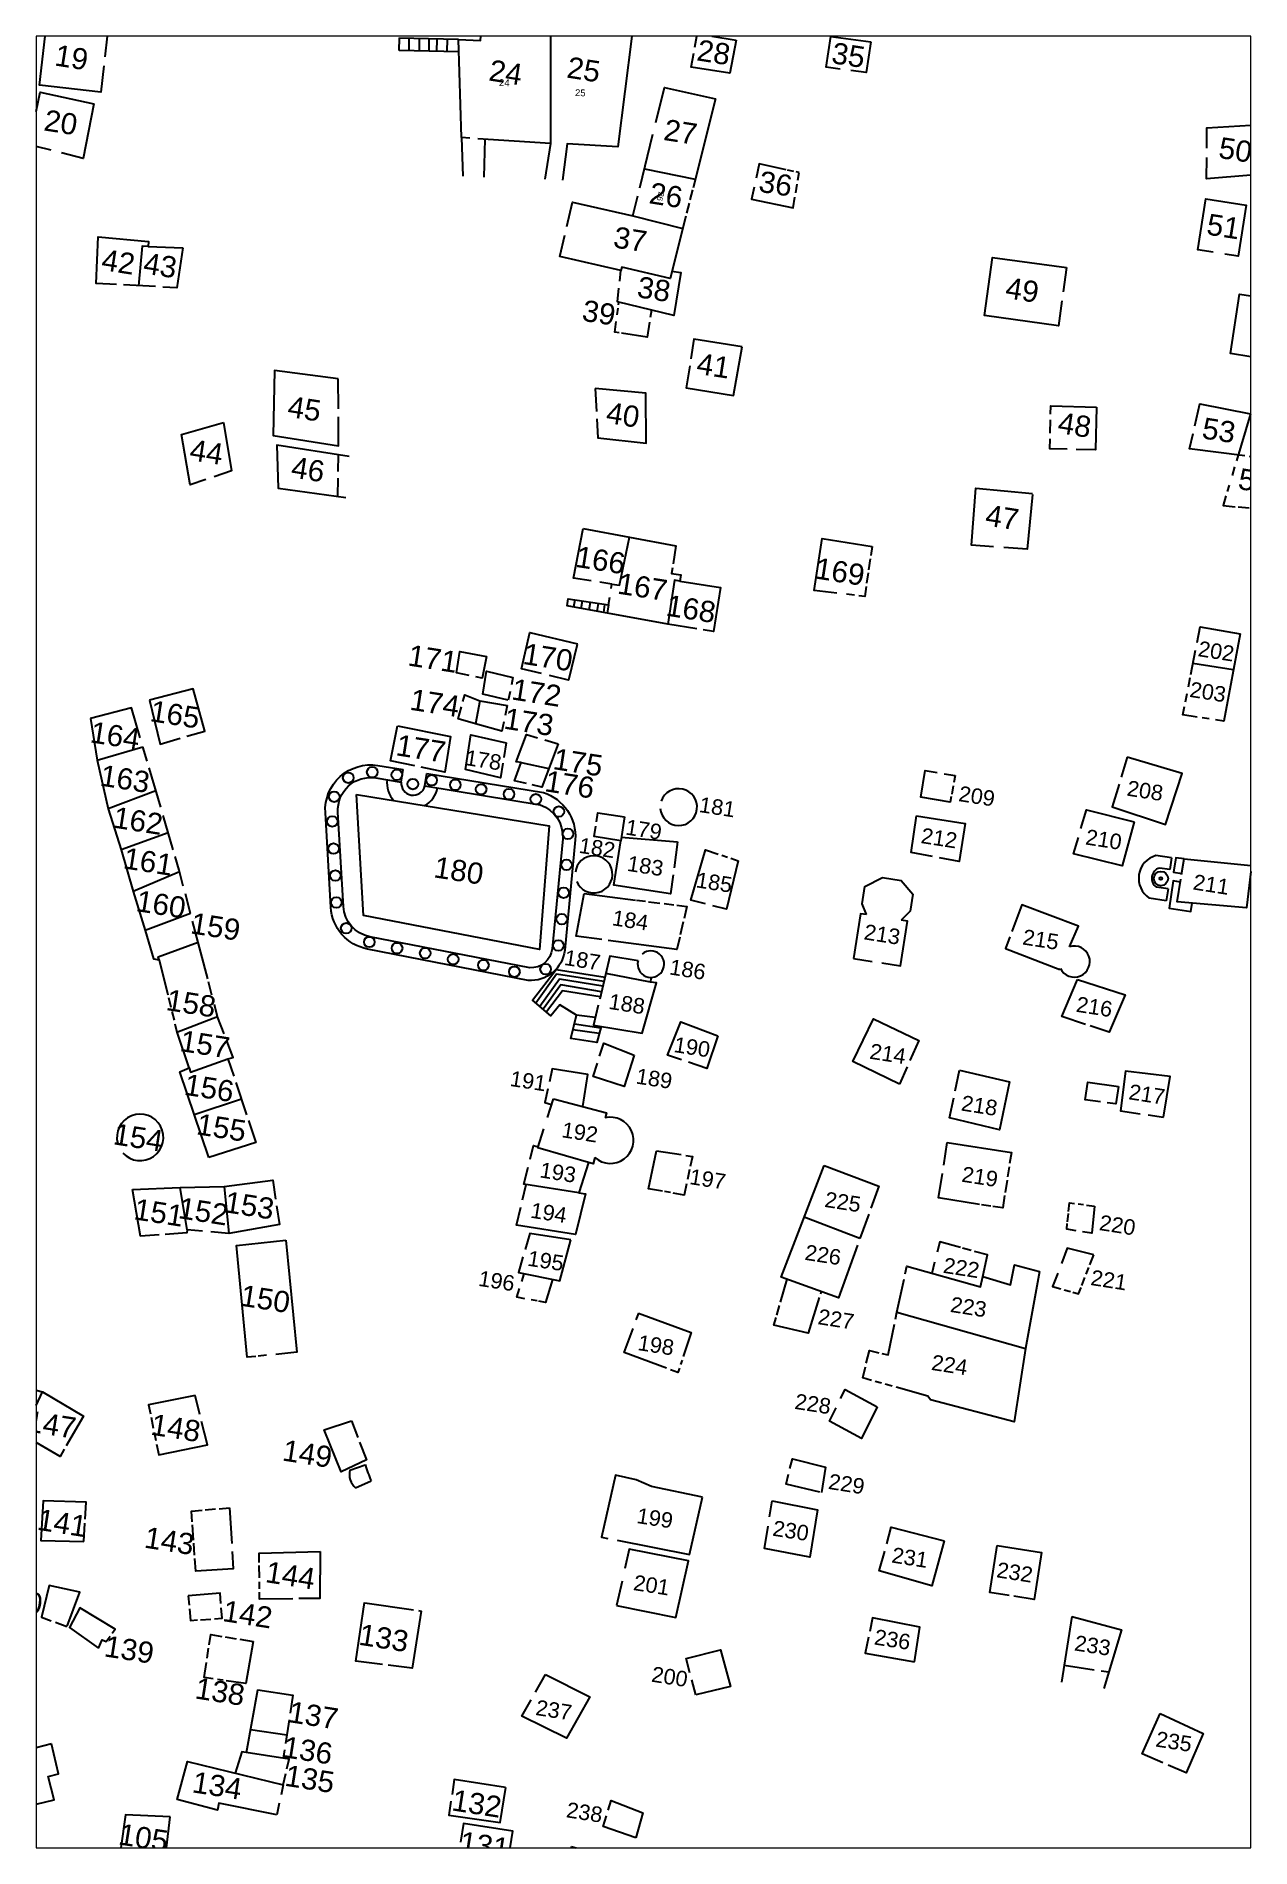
# Paper-space layout 'Plot-ML-researchers' of a CAD drawing. Header units: inches. Extents: x 0.5 to 23.4, y 1.1 to 35.3.
# The model-space entities are those that its viewports show. They can reach past a viewport. Long polylines and large blocks are cut down to what shows.
import ezdxf

# ---------------------------------------------------------------- set-up
doc = ezdxf.new("R2010")
doc.units = ezdxf.units.IN
doc.header["$MEASUREMENT"] = 0
doc.layers.add('BUILDINGS', color=40, linetype='Continuous')
doc.layers.add('NUMBERING', color=5, linetype='Continuous')
doc.styles.get("Standard").update_dxf_attribs({"font": 'arial.ttf'})

msp = doc.modelspace()

# ---------------------------------------------------------------- linework, layer by layer
at = {"layer": 'BUILDINGS'}
for points in [[(98126, 242027), (97986, 239503), (97976, 227221), (97450, 223860)], [(90354, 227721), (89587, 227772), (89300, 237011), (91388, 236914), (91449, 239012)], [(97986, 239503), (105764, 238286), (104313, 226885), (99547, 227174), (99093, 223772)], [(55890, 234545), (55610, 232059), (49833, 232710), (50453, 238207), (56230, 237556)], [(56230, 237556), (55984, 235373)], [(111574, 236282), (111808, 237534), (115468, 236957)], [(125277, 234226), (123941, 234398), (124396, 237311), (128159, 236791)], [(89300, 237011), (83676, 237144)], [(83712, 235978), (83739, 237142)], [(89336, 235845), (83712, 235978)], [(84639, 235956), (84667, 237120)], [(85614, 235933), (85641, 237097)], [(86524, 235912), (86551, 237076)], [(87269, 235894), (87297, 237058)], [(88239, 235871), (88267, 237035)], [(115468, 236957), (114881, 233836), (111223, 234408), (111470, 235728)], [(128159, 236791), (127709, 233914), (126255, 234101)], [(107897, 229205), (108701, 232491), (113528, 231416)], [(50908, 226585), (48872, 227111), (49882, 232049), (54935, 230964)], [(54935, 230964), (53947, 225801), (51891, 226331)], [(113528, 231416), (111401, 223023)], [(164976, 229022), (164891, 224320), (159792, 223888), (159803, 225882)], [(159808, 226764), (159819, 228686), (164976, 229022)], [(89587, 227772), (89699, 224139)], [(97976, 227221), (91120, 227656)], [(91798, 227613), (91694, 224037)], [(106386, 223029), (107622, 228081)], [(106825, 224821), (111611, 223854)], [(120183, 224740), (117643, 225291), (117353, 223955)], [(120885, 224587), (120311, 224712)], [(121407, 224474), (121131, 224534)], [(121282, 223760), (121407, 224474)], [(99502, 219391), (100035, 221701), (105740, 220387), (106202, 222277)], [(111357, 222849), (111114, 221893)], [(117166, 223095), (116921, 221966), (120822, 221143), (121001, 222166)], [(121074, 222579), (121216, 223388)], [(160415, 216964), (158961, 217191), (159714, 222006), (163525, 221410), (162772, 216595), (161501, 216794)], [(110728, 220371), (109238, 214491), (104678, 215556), (104603, 215232), (98850, 216558), (99316, 218583)], [(105740, 220387), (110431, 219197)], [(111035, 221580), (110800, 220653)], [(57088, 213918), (55160, 214019), (55364, 218427), (60098, 217970), (60054, 217514), (63342, 217374)], [(60054, 217514), (59506, 217537), (59140, 213811)], [(63342, 217374), (62755, 213622), (61440, 213690)], [(109410, 215172), (110235, 215043), (109604, 211005), (104273, 212294), (104418, 213586)], [(104490, 214234), (104603, 215232)], [(146161, 212383), (145838, 210046), (138868, 211008), (139622, 216469), (146594, 215523)], [(146594, 215523), (146277, 213228)], [(60763, 213726), (57751, 213883)], [(104246, 211074), (104335, 211703)], [(104377, 212002), (104414, 212260)], [(104436, 209377), (104016, 209443), (104159, 210453)], [(107303, 210390), (107079, 208964), (104645, 209345)], [(107479, 211519), (107372, 210833)], [(116028, 208069), (111478, 208781), (111186, 206912)], [(111086, 206272), (110758, 204179), (115226, 203481), (116028, 208069)], [(77972, 205043), (71950, 205831), (71829, 199702), (78005, 198736), (77991, 201463)], [(77987, 202204), (77972, 205043)], [(102187, 204138), (102295, 201953)], [(102329, 201282), (102418, 199488), (106977, 198967), (106965, 203695), (102187, 204138)], [(145097, 201718), (145116, 202509), (149425, 202365)], [(149425, 202365), (149329, 198352), (147510, 198395)], [(158681, 200608), (159153, 202678), (163931, 201743)], [(163931, 201743), (162604, 197322)], [(65505, 195551), (64018, 195055), (63193, 199781), (67170, 200919)], [(67170, 200919), (67924, 196358), (66286, 195812)], [(145055, 199927), (145085, 201188)], [(163379, 197770), (158188, 198444), (158513, 199872)], [(78991, 197715), (72174, 198781), (72309, 194736), (78696, 193863)], [(146650, 198416), (145020, 198455), (145042, 199397)], [(77969, 197875), (77947, 196299)], [(162427, 196735), (162185, 195928)], [(164759, 197591), (163829, 197712)], [(77938, 195672), (77914, 193970)], [(139720, 189223), (137646, 189377), (138043, 194740), (143388, 194234)], [(161914, 195025), (161730, 194411)], [(143380, 194148), (142891, 188988), (140700, 189150)], [(161611, 194016), (161336, 193097), (162471, 192992)], [(162771, 192965), (163802, 192869)], [(164244, 192829), (165310, 192731)], [(101798, 186009), (100141, 186268), (101044, 190927)], [(101044, 190927), (109785, 189313), (109519, 187614)], [(103751, 185704), (104456, 185593), (105414, 190120)], [(124943, 184844), (122804, 185094), (123569, 189982), (128272, 189229)], [(128100, 188071), (127945, 187030)], [(128272, 189229), (128149, 188397)], [(109459, 187233), (109376, 186700), (110250, 186563), (110159, 185984), (113992, 185384), (113343, 181234), (112369, 181386)], [(127906, 186765), (127759, 185777)], [(111755, 181482), (109033, 181908), (99541, 183634), (99649, 184322), (103442, 183728), (103557, 184463)], [(103687, 185295), (103751, 185704), (102611, 185882)], [(110159, 185984), (109650, 186063), (109033, 181908)], [(126606, 184649), (125860, 184737)], [(127713, 185471), (127574, 184536), (127011, 184602)], [(100258, 184226), (100131, 183527)], [(100875, 183392), (100988, 184112)], [(101624, 183256), (101740, 183994)], [(102369, 183120), (102488, 183877)], [(102982, 183009), (103103, 183781)], [(103442, 183728), (103317, 182948)], [(97115, 177256), (95225, 177713), (96025, 181134), (100503, 180054)], [(158895, 180178), (159190, 181666), (162940, 181020)], [(162940, 181020), (161404, 172779), (160617, 172902)], [(90318, 177073), (89102, 177326), (89419, 179351), (91933, 178882)], [(100494, 180019), (99679, 176637), (97891, 177069)], [(158300, 177171), (158754, 179462)], [(91933, 178882), (91535, 176820), (90920, 176948)], [(162308, 177628), (158505, 178210)], [(93978, 174743), (91585, 175329), (91924, 177499), (94425, 176888), (94284, 176212)], [(158070, 176014), (158243, 176886)], [(63699, 171353), (65406, 171846), (64292, 175822), (60199, 174755)], [(60199, 174755), (61184, 170627), (63062, 171169)], [(93570, 172711), (93385, 171836), (90895, 172541), (89269, 172988), (89582, 174128)], [(89718, 174620), (89896, 175267), (91320, 174687), (93898, 174252)], [(91320, 174687), (90895, 172541)], [(93898, 174252), (93696, 173304)], [(94154, 175586), (93978, 174743)], [(158889, 173172), (157549, 173382), (157700, 174146)], [(157793, 174615), (157949, 175401)], [(59318, 171220), (58490, 174038), (54631, 173043)], [(54631, 173043), (55252, 169090), (56306, 164526), (57503, 160662), (58642, 156726), (59786, 153068), (60556, 150376), (61100, 150291), (61009, 150571), (64758, 151954)], [(160046, 172991), (159366, 173098)], [(85201, 168566), (82904, 169045), (83567, 172341)], [(83567, 172341), (88534, 171330), (88011, 167980), (85783, 168445)], [(93482, 168822), (93263, 167426), (89959, 168232), (90468, 171485), (93783, 170747)], [(93783, 170747), (93565, 169350)], [(95721, 166898), (94567, 167164), (95198, 168889), (94739, 168961), (95712, 171508), (96730, 171214)], [(97423, 171014), (98706, 170644)], [(55252, 169090), (59571, 170358)], [(59964, 169019), (59571, 170358)], [(98706, 170644), (97152, 166568), (96254, 166775)], [(151542, 166851), (150900, 164700), (155909, 163057), (157482, 167853), (152304, 169401)], [(152303, 169397), (151740, 167513)], [(61240, 164670), (60153, 168376)], [(83906, 167040), (84097, 168215)], [(86141, 166677), (86332, 167851)], [(95198, 168889), (97826, 168334)], [(135732, 165692), (135627, 165138), (132877, 165615), (133270, 168130), (134413, 167939)], [(135060, 167831), (136105, 167656)], [(136105, 167656), (135981, 167000)], [(60787, 166214), (56306, 164526)], [(79681, 165870), (97841, 162917), (96925, 151264), (80346, 154454), (79681, 165870)], [(135923, 166696), (135773, 165906)], [(62416, 160667), (61467, 163897)], [(102302, 163288), (102437, 164152), (104936, 163761)], [(147951, 162667), (148461, 164425), (152980, 163283)], [(61951, 162251), (57503, 160662)], [(104936, 163761), (104584, 161515), (102086, 161905), (102237, 162871)], [(133963, 160037), (131960, 160418), (132449, 163870)], [(132449, 163870), (137043, 163152), (136481, 159557), (134635, 159909)], [(152980, 163283), (151821, 159151), (147256, 160273), (147707, 161827)], [(109520, 158292), (109289, 156502), (103946, 157338), (104584, 161515)], [(104636, 161845), (109924, 161424)], [(109924, 161424), (109607, 158963)], [(112563, 155568), (111198, 155915), (112588, 160651), (113782, 160253)], [(63373, 157246), (62982, 158736), (62605, 160021)], [(115665, 159626), (114540, 155065), (113276, 155387)], [(114127, 160138), (114652, 159964)], [(114948, 159865), (115665, 159626)], [(156494, 159888), (155018, 160119)], [(156322, 158787), (155349, 158939)], [(156494, 159888), (156322, 158787)], [(157662, 159793), (156882, 159915), (156670, 158558), (157450, 158436)], [(164015, 159164), (163557, 155189), (157030, 155751), (157365, 157891)], [(157432, 158322), (157662, 159793), (164015, 159164)], [(63022, 158585), (58642, 156726)], [(127731, 154550), (127322, 155565), (127577, 157191), (129262, 158036), (131002, 157764), (132105, 156490), (131853, 154877), (131008, 154037)], [(156155, 156965), (155067, 157136)], [(157323, 157619), (156649, 157725), (156248, 155159), (158292, 154839), (158429, 155631)], [(64053, 154646), (63565, 156511)], [(102807, 152192), (100389, 152505), (101128, 156530)], [(101128, 156530), (105970, 155923)], [(106077, 155910), (106923, 155804)], [(107217, 155767), (108278, 155634)], [(108690, 155583), (109594, 155469)], [(109869, 155435), (110812, 155317), (110553, 154188)], [(146884, 151524), (147709, 153450), (142391, 155460), (141441, 152948)], [(155982, 155864), (154392, 156113)], [(156155, 156965), (155982, 155864)], [(64053, 154646), (59786, 153068)], [(65667, 148484), (64241, 153927)], [(110477, 153860), (110199, 152650)], [(127731, 154550), (127192, 154634), (126532, 150415)], [(129195, 149999), (130940, 149726), (131600, 153944), (131008, 154037)], [(110147, 152423), (109883, 151275), (103413, 152113)], [(141255, 152457), (140845, 151371), (145962, 149369)], [(61100, 150291), (61914, 146986)], [(106216, 150183), (103562, 150648), (103160, 148861), (102606, 146574)], [(126532, 150415), (128267, 150144)], [(102743, 144004), (102327, 142510), (99896, 142891), (100418, 145063), (98841, 146034), (98011, 145015), (96275, 146478), (98490, 149392), (103113, 148669)], [(103009, 148236), (98528, 148936), (96595, 146208)], [(102474, 146028), (102013, 144125), (106597, 143365), (107952, 148110), (107402, 148196), (107471, 148634)], [(107389, 148198), (103192, 149001)], [(145962, 149369), (146012, 149485)], [(66070, 146945), (65741, 148201)], [(102908, 147819), (98828, 148457), (96957, 145903)], [(102779, 147286), (98949, 147937), (97273, 145637)], [(102664, 146814), (99103, 147372), (97579, 145380)], [(148385, 144211), (146155, 144951), (147626, 148441)], [(147626, 148441), (152113, 146988), (150614, 143472), (148828, 144064)], [(61978, 146725), (62198, 145833)], [(62298, 145428), (62498, 144613)], [(67226, 143301), (66599, 144926), (66299, 146068)], [(62582, 144272), (62776, 143485), (63905, 140108)], [(62776, 143485), (66587, 144957)], [(102564, 143360), (100085, 143678)], [(102697, 143837), (100217, 144228)], [(102190, 144856), (100418, 145063)], [(110306, 140861), (108997, 141302), (110264, 144456), (113738, 143117)], [(130842, 138581), (126464, 140696), (128410, 144735), (132671, 142683), (131831, 140798)], [(67581, 140958), (68077, 141096), (67474, 142658)], [(102594, 141196), (102986, 142424), (105862, 141295)], [(113738, 143117), (112704, 140052), (110988, 140631)], [(65764, 131664), (63051, 139750), (63909, 140098), (64043, 139715), (67581, 140958), (68127, 139319)], [(101027, 136462), (101500, 139484), (98128, 140011), (97867, 138802)], [(105862, 141295), (104915, 138359), (101989, 139302), (102385, 140542)], [(131568, 140209), (130842, 138581)], [(68325, 138725), (69339, 135681)], [(136507, 139887), (141225, 138799), (140279, 134260), (135576, 135401), (135969, 137295)], [(136101, 137932), (136507, 139887)], [(149791, 136906), (148350, 137090), (148614, 138775), (151484, 138339)], [(151484, 138339), (151231, 136723), (150431, 136825)], [(155744, 135462), (156342, 139284), (152145, 139807), (151677, 136045), (153517, 135781)], [(64407, 135707), (68839, 137183)], [(97723, 138136), (97445, 136844), (98065, 136648)], [(97685, 135446), (98237, 137192)], [(98237, 137192), (103255, 135879), (103131, 135404)], [(69514, 135154), (70206, 133077), (65764, 131664)], [(154271, 135673), (155744, 135462)], [(102156, 131663), (102002, 131073), (96777, 132573), (97347, 134377)], [(96051, 131508), (96379, 132805), (96808, 132670)], [(108528, 128482), (107200, 128717), (107972, 132294)], [(107972, 132294), (110283, 131933)], [(110728, 131863), (111352, 131765), (111144, 130817)], [(135021, 130944), (135351, 133088)], [(135351, 133088), (141396, 132143), (141233, 131106)], [(101537, 131207), (100640, 128337), (95455, 129148), (95860, 130753)], [(111082, 130535), (110871, 129576)], [(126895, 123406), (125091, 118441), (119698, 120401), (123749, 130916)], [(123749, 130916), (128919, 128972), (128163, 126892)], [(138379, 127247), (134544, 127847), (134899, 130150)], [(141185, 130796), (141035, 129838)], [(58592, 128638), (63063, 128851), (67206, 128915), (71801, 129524), (72073, 127730)], [(61101, 124378), (59326, 124258), (58592, 128638)], [(63734, 124837), (63063, 128851)], [(67206, 128915), (67663, 124513)], [(100640, 128337), (101275, 128238), (100336, 124416), (94773, 125286), (95172, 126989)], [(95333, 127675), (95670, 129115)], [(109263, 128353), (108699, 128452)], [(110788, 129194), (110553, 128125), (109526, 128306)], [(140762, 128094), (140576, 126904), (139664, 127046)], [(140986, 129523), (140807, 128379)], [(72168, 127105), (72434, 125346), (67663, 124513), (65960, 124654)], [(139465, 127077), (138569, 127218)], [(146685, 125605), (146765, 126374)], [(146785, 126565), (146871, 127390), (147328, 127332)], [(147674, 127288), (148179, 127223)], [(149240, 127088), (148977, 124529), (148092, 124667)], [(148480, 127185), (149240, 127088)], [(65195, 124717), (63734, 124837), (63710, 124554), (61663, 124416)], [(127118, 124017), (121870, 126039)], [(127952, 126312), (127118, 124017)], [(147485, 124762), (146611, 124899), (146668, 125442)], [(70200, 112922), (69399, 112843), (68382, 123376), (73018, 123877)], [(73018, 123877), (74071, 113308), (72083, 113110)], [(95375, 122308), (94939, 120821), (98844, 120033), (99899, 123897)], [(99899, 123897), (96020, 124503), (95575, 122989)], [(136597, 123186), (134641, 123730), (134393, 122727)], [(137601, 122908), (136789, 123133)], [(149154, 122494), (146663, 123114), (146115, 121680)], [(131387, 120694), (131542, 121409), (138499, 119460), (138706, 120443), (141317, 119672), (141699, 121556), (144034, 120934)], [(134166, 121808), (133903, 120747)], [(138706, 120443), (139137, 122481), (137928, 122817)], [(148442, 120658), (148691, 121299)], [(148785, 121542), (149154, 122494)], [(95261, 119978), (95499, 120708)], [(98154, 120172), (97492, 117998), (96885, 118112)], [(119637, 118029), (120264, 120196)], [(130467, 116425), (130603, 117081), (131279, 120196)], [(144034, 120934), (142731, 113653), (141674, 106757), (133768, 108830), (133537, 109181), (130555, 110009)], [(145765, 120764), (145281, 119497), (146065, 119280)], [(148035, 119610), (148324, 120355)], [(95557, 118360), (94782, 118506), (95046, 119318)], [(96706, 118146), (96137, 118252)], [(123295, 118459), (122263, 115116), (119011, 115863), (119223, 116597)], [(123471, 119030), (123395, 118781)], [(146383, 119192), (146980, 119028)], [(147200, 118967), (147729, 118821), (147959, 119414)], [(106057, 116370), (106287, 116993)], [(106265, 117001), (111237, 115162), (110474, 112895)], [(119283, 116805), (119550, 117728)], [(130603, 117081), (142731, 113653)], [(108908, 111800), (104916, 113285), (105758, 115563)], [(129176, 113200), (129771, 113054), (130371, 115961)], [(71196, 113022), (70425, 112945)], [(127725, 112283), (128020, 113483), (128895, 113268)], [(43304, 111148), (50112, 109593), (53964, 107294), (52326, 104477)], [(110111, 111819), (109972, 111405), (109287, 111659)], [(110361, 112561), (110225, 112157)], [(128215, 110659), (127384, 110890), (127642, 111943)], [(52160, 104190), (51754, 103491), (48233, 105538), (50112, 109593)], [(125305, 108941), (125732, 109803), (128738, 108161)], [(129147, 110400), (128555, 110564)], [(130178, 110113), (129490, 110305)], [(64477, 109251), (60091, 108370), (60268, 107508)], [(64926, 107457), (64477, 109251)], [(128738, 108161), (127265, 105174), (124252, 106816), (124878, 108078)], [(60334, 107193), (60547, 106159)], [(60857, 104656), (61066, 103643), (65644, 104588), (65098, 106772)], [(79986, 104841), (80626, 103163), (78246, 102051), (76654, 106010), (79222, 106845)], [(79222, 106845), (79813, 105293)], [(60627, 105769), (60786, 105001)], [(79060, 102201), (80500, 102714)], [(120536, 102350), (120768, 103261), (123884, 102468), (123513, 100101)], [(79606, 100535), (81075, 101184)], [(112287, 99663), (107488, 100664), (106048, 101279), (104083, 101732), (102783, 95874), (103368, 95760)], [(123345, 100128), (120164, 100887), (120405, 101835)], [(54120, 97596), (54223, 99183), (50158, 99295), (49934, 95578), (53983, 95478)], [(104246, 95589), (111081, 94256), (112287, 99663)], [(118846, 99307), (123113, 98458), (122418, 94016), (118136, 94807), (118471, 96929)], [(118606, 97789), (118846, 99307)], [(64207, 97316), (64132, 98349), (65151, 98436)], [(65419, 98458), (66413, 98543)], [(66743, 98571), (67731, 98656)], [(67731, 98656), (67933, 95284)], [(53983, 95478), (54094, 97190)], [(64331, 95618), (64226, 97059)], [(129650, 95272), (130078, 96828), (135064, 95530)], [(64435, 94195), (64353, 95322)], [(67979, 94530), (68077, 92896), (64545, 92683), (64459, 93865)], [(70530, 93497), (70523, 94363), (76279, 94537)], [(76279, 94537), (76244, 90117), (74242, 90091)], [(104187, 89447), (109790, 88326), (110965, 93667), (105392, 94755), (104977, 92925)], [(135064, 95530), (133912, 91297), (128943, 92702), (129457, 94571)], [(141199, 90390), (139372, 90676), (140044, 95090)], [(140044, 95090), (144246, 94432), (143556, 90022), (141617, 90325)], [(70542, 92044), (70533, 93202)], [(52415, 87514), (53610, 90706), (50730, 91317), (50005, 88358), (50931, 88011)], [(66921, 89645), (66847, 90598), (63827, 90347)], [(70551, 91004), (70545, 91670)], [(73682, 90083), (70558, 90042), (70553, 90702)], [(104710, 91748), (104187, 89447)], [(56669, 86833), (56943, 87206), (53634, 89224), (52634, 87370), (55365, 85412)], [(63827, 90347), (63912, 89469)], [(63944, 89139), (64051, 88036), (64716, 88082)], [(66299, 88192), (67029, 88243), (66954, 89224)], [(82149, 83890), (79618, 84208), (80433, 89718)], [(80470, 89713), (85073, 89032)], [(85520, 88966), (85787, 88927), (84944, 83539), (82659, 83826)], [(51322, 87865), (52396, 87463)], [(64992, 88102), (65964, 88169)], [(132254, 84125), (132767, 87404), (128319, 88289), (128055, 87009)], [(147094, 88413), (146124, 82214)], [(147089, 88414), (151769, 87147), (150115, 81612)], [(55365, 85412), (55733, 86223), (56099, 86057), (56476, 86571)], [(65608, 84468), (65757, 85421)], [(65807, 85738), (65957, 86700), (66990, 86535)], [(67315, 86483), (68366, 86314)], [(69942, 86062), (69262, 82083), (67410, 82353)], [(68684, 86263), (69942, 86062)], [(127939, 86448), (127632, 84957), (132254, 84125)], [(66172, 82534), (65325, 82658), (65549, 84086)], [(111114, 83103), (110750, 84452), (113991, 85271), (114933, 81812), (111670, 81039)], [(146374, 83810), (149211, 83391)], [(67127, 82395), (66604, 82471)], [(97512, 82947), (101686, 80834), (99485, 76937), (95275, 79017), (96160, 80572)], [(96561, 81276), (97512, 82947)], [(111670, 81039), (111289, 82453)], [(149851, 83297), (150586, 83188)], [(69315, 75596), (70409, 81491), (73699, 80993), (73433, 79292)], [(73334, 78659), (72986, 76435)], [(155665, 74622), (153726, 75454), (155406, 79265)], [(155406, 79265), (159454, 77395), (157861, 73680), (156170, 74406)], [(73112, 77242), (69708, 77715)], [(50952, 76424), (46963, 75363), (47901, 71729)], [(48090, 70999), (48248, 70388), (51196, 71149), (50630, 73341), (51598, 73591), (50952, 76424)], [(73141, 74068), (73358, 74964), (68878, 75665), (68267, 73651)], [(72892, 75836), (72770, 75056)], [(72177, 69728), (66718, 70816), (66581, 70160), (62808, 71163), (63759, 74742), (72776, 72560), (72577, 71620)], [(72776, 72560), (73029, 73604)], [(88591, 71017), (88384, 69694), (93235, 69005), (93748, 72289)], [(93728, 72292), (88908, 73046), (88689, 71648)], [(72407, 70815), (72177, 69728)], [(103395, 70154), (103678, 71073), (106655, 69898), (106010, 67549)], [(62127, 69545), (57929, 69713), (57367, 65843), (59150, 65738)], [(59734, 65704), (61677, 65589), (62127, 69545)], [(89236, 65357), (93886, 64737), (94424, 68176), (89773, 68903), (89505, 67130)], [(106010, 67549), (102927, 68632), (103231, 69619)], [(101310, 61583), (99455, 62028), (99957, 66725)], [(99957, 66725), (104699, 65519), (104297, 60868), (102125, 61388)], [(89398, 66425), (89236, 65357)]]:
    msp.add_lwpolyline(points, dxfattribs=at)
msp.add_lwpolyline([(173792, 211318), (172917, 205722), (162028, 207425), (162904, 213021)], close=True, dxfattribs=at)
for points in [[(86332, 167851), (97299, 166068, -0.3411813), (100309, 161612), (99311, 151196, -0.4036098), (95858, 148352), (80722, 151304, -0.343122), (77272, 155243), (76754, 164149, -0.480037), (81695, 168605), (84097, 168215)], [(86141, 166677), (97008, 164909, -0.3321295), (99122, 161706), (98127, 151322, -0.3935767), (96011, 149534), (80948, 152472, -0.3432284), (78460, 155312), (77942, 164218, -0.480037), (81504, 167431), (83906, 167040)]]:
    msp.add_lwpolyline(points, format="xyb", dxfattribs=at)
for centre, radius in [((78913, 167449), 500), ((81175, 167971), 500), ((83492, 167723), 500), ((84997, 166855), 500), ((86768, 167211), 500), ((77592, 165658), 500), ((89005, 166776), 500), ((91431, 166358), 500), ((94058, 165905), 500), ((96584, 165421), 500), ((98762, 164260), 500), ((77411, 163331), 500), ((99612, 162166), 500), ((77531, 160771), 500), ((99484, 159245), 500), ((77696, 158230), 500), ((99208, 156610), 500), ((155487, 157949), 673), ((155488, 157956), 135), ((77792, 155697), 500), ((78725, 153267), 500), ((99038, 154118), 500), ((80902, 151969), 500), ((98712, 151645), 500), ((83512, 151387), 500), ((86168, 150916), 500), ((88797, 150340), 500), ((91648, 149786), 500), ((94568, 149169), 500), ((97509, 149408), 500)]:
    msp.add_circle(centre, radius, dxfattribs=at)
for centre, radius, start, end in [((84968, 166946), 2411, 172.61797, 223.19886), ((85035, 166933), 1134, 174.56029, 346.96431), ((84968, 166946), 2411, 298.32574, 348.90664), ((110045, 164683), 1734, 184.4782, 161.63147), ((102054, 158344), 1755, 202.83497, 173.55796), ((155620, 157973), 2229, 105.65619, 236.5638), ((155620, 157973), 1004, 105.65619, 236.5638), ((107430, 149884), 1250, 166.14979, 130.50407), ((147328, 150128), 1465, 206.02251, 107.64073), ((59304, 133556), 2192, 222.17228, 194.98965), ((103608, 133282), 2175, 228.11127, 102.67132), ((90602, 105445), 10436, 195.11468, 204.09586), ((80713, 101820), 1696, 167.03052, 229.26648)]:
    msp.add_arc(centre, radius, start, end, dxfattribs=at)

# ---------------------------------------------------------------- texts
at = {"layer": 'NUMBERING'}
for s, height, rotation, p in [('19', 1996.5, 351.10999, (51160, 234578)), ('28', 1996.5, 351.10999, (111666, 235060)), ('35', 1996.5, 351.10999, (124359, 234799)), ('24', 1996.5, 351.10999, (92070, 233165)), ('25', 1996.5, 351.10999, (99417, 233441)), ('24', 640.8, 357.68576, (93112, 232641)), ('25', 640.8, 357.92567, (100271, 231693)), ('20', 1996.5, 351.10999, (50147, 228457)), ('27', 1996.5, 351.10999, (108541, 227558)), ('50', 1996.5, 351.10999, (160828, 225870)), ('36', 1996.5, 351.10999, (117500, 222683)), ('26', 1996.5, 351.10999, (107172, 221594)), ('26', 549.7, 255.77467, (108174, 222705)), ('51', 1996.5, 351.10999, (159697, 218652)), ('37', 1996.5, 351.10999, (103808, 217437)), ('42', 1996.5, 351.10999, (55571, 215312)), ('43', 1996.5, 351.10999, (59514, 214984)), ('38', 1996.5, 351.10999, (106037, 212744)), ('49', 1996.5, 351.10999, (140741, 212665)), ('39', 1996.5, 351.10999, (100854, 210527)), ('41', 1996.5, 351.10999, (111644, 205531)), ('45', 1996.5, 351.10999, (73105, 201478)), ('40', 1996.5, 351.10999, (103118, 200901)), ('48', 1996.5, 351.10999, (145675, 199949)), ('53', 1996.5, 351.10999, (159265, 199444)), ('44', 1996.5, 351.10999, (63875, 197394)), ('46', 1996.5, 351.10999, (73440, 195761)), ('54', 1996.5, 351.10999, (162667, 194668)), ('47', 1996.5, 351.10999, (138849, 191238)), ('166', 1996.5, 351.10999, (100238, 187332)), ('169', 1996.5, 351.10999, (122794, 186241)), ('167', 1996.5, 351.10999, (104198, 184809)), ('168', 1996.5, 351.10999, (108761, 182737)), ('171', 1996.5, 351.10999, (84442, 178037)), ('170', 1996.5, 351.10999, (95283, 178181)), ('202', 1458.4, 351.10999, (158906, 178915)), ('172', 1996.5, 351.10999, (94209, 174838)), ('203', 1458.4, 351.10999, (158123, 175076)), ('165', 1996.5, 351.10999, (60145, 172790)), ('174', 1996.5, 351.10999, (84626, 173869)), ('164', 1996.5, 351.10999, (54505, 170796)), ('173', 1996.5, 351.10999, (93484, 172085)), ('177', 1996.5, 351.10999, (83318, 169575)), ('178', 1458.4, 351.10999, (89858, 168656)), ('175', 1996.5, 351.10999, (98116, 168274)), ('163', 1996.5, 351.10999, (55431, 166722)), ('176', 1996.5, 351.10999, (97329, 166190)), ('181', 1458.4, 351.10999, (111903, 164228)), ('209', 1458.4, 351.10999, (136353, 165257)), ('208', 1458.4, 351.10999, (152207, 165774)), ('162', 1996.5, 351.10999, (56659, 162766)), ('179', 1458.4, 351.10999, (104969, 162107)), ('212', 1458.4, 351.10999, (132802, 161305)), ('210', 1458.4, 351.10999, (148306, 161172)), ('161', 1996.5, 351.10999, (57621, 158923)), ('182', 1458.4, 351.10999, (100576, 160388)), ('180', 1996.5, 351.10999, (86881, 158078)), ('183', 1458.4, 351.10999, (105120, 158686)), ('185', 1458.4, 351.10999, (111610, 157132)), ('211', 1458.4, 351.10999, (158436, 156929)), ('160', 1996.5, 351.10999, (58821, 154896)), ('159', 1996.5, 351.10999, (63962, 152795)), ('184', 1458.4, 351.10999, (103706, 153560)), ('213', 1458.4, 351.10999, (127433, 152228)), ('215', 1458.4, 351.10999, (142375, 151747)), ('187', 1458.4, 351.10999, (99186, 149817)), ('186', 1458.4, 351.10999, (109103, 148922)), ('158', 1996.5, 351.10999, (61660, 145569)), ('188', 1458.4, 351.10999, (103378, 145679)), ('216', 1458.4, 351.10999, (147423, 145409)), ('157', 1996.5, 351.10999, (62957, 141709)), ('190', 1458.4, 351.10999, (109519, 141611)), ('214', 1458.4, 351.10999, (127967, 140984)), ('189', 1458.4, 351.10999, (105950, 138643)), ('156', 1996.5, 351.10999, (63360, 137591)), ('191', 1458.4, 351.10999, (94080, 138416)), ('217', 1458.4, 351.10999, (152380, 137160)), ('218', 1458.4, 351.10999, (136596, 136099)), ('155', 1996.5, 351.10999, (64517, 133859)), ('192', 1458.4, 351.10999, (98950, 133585)), ('154', 1996.5, 351.10999, (56680, 132919)), ('193', 1458.4, 351.10999, (96886, 129799)), ('197', 1458.4, 351.10999, (110997, 129166)), ('219', 1458.4, 351.10999, (136640, 129396)), ('153', 1996.5, 351.10999, (67152, 126523)), ('225', 1458.4, 351.10999, (123729, 127019)), ('151', 1996.5, 351.10999, (58624, 125849)), ('152', 1996.5, 351.10999, (62810, 125960)), ('194', 1458.4, 351.10999, (96015, 126002)), ('220', 1458.4, 351.10999, (149606, 124834)), ('226', 1458.4, 351.10999, (121861, 122032)), ('195', 1458.4, 351.10999, (95731, 121479)), ('222', 1458.4, 351.10999, (134895, 120810)), ('150', 1996.5, 351.10999, (68652, 117711)), ('196', 1458.4, 351.10999, (91105, 119580)), ('221', 1458.4, 351.10999, (148796, 119656)), ('223', 1458.4, 351.10999, (135571, 117120)), ('227', 1458.4, 351.10999, (123088, 115970)), ('198', 1458.4, 351.10999, (106121, 113527)), ('224', 1458.4, 351.10999, (133784, 111658)), ('228', 1458.4, 351.10999, (120907, 107988)), ('147', 1996.5, 351.10999, (48489, 105872)), ('148', 1996.5, 351.10999, (60215, 105554)), ('149', 1996.5, 351.10999, (72615, 103122)), ('229', 1458.4, 351.10999, (124076, 100443)), ('141', 1996.5, 351.10999, (49512, 96596)), ('199', 1458.4, 351.10999, (106020, 97227)), ('230', 1458.4, 351.10999, (118821, 96038)), ('143', 1996.5, 351.10999, (59609, 94911)), ('231', 1458.4, 351.10999, (130044, 93506)), ('144', 1996.5, 351.10999, (71016, 91660)), ('201', 1458.4, 351.10999, (105705, 90910)), ('232', 1458.4, 351.10999, (139924, 92116)), ('140', 1996.5, 351.10999, (45334, 89282)), ('142', 1996.5, 351.10999, (66988, 87990)), ('133', 1996.5, 351.10999, (79818, 85762)), ('236', 1458.4, 351.10999, (128401, 85782)), ('139', 1996.5, 351.10999, (55827, 84665)), ('233', 1458.4, 351.10999, (147264, 85223)), ('200', 1458.4, 351.10999, (107409, 82279)), ('138', 1996.5, 351.10999, (64384, 80701)), ('137', 1996.5, 351.10999, (73188, 78470)), ('237', 1458.4, 351.10999, (96498, 79137)), ('136', 1996.5, 351.10999, (72651, 75172)), ('235', 1458.4, 351.10999, (154920, 76168)), ('134', 1996.5, 351.10999, (64115, 71854)), ('135', 1996.5, 351.10999, (72838, 72474)), ('132', 1996.5, 351.10999, (88576, 70152)), ('238', 1458.4, 351.10999, (99387, 69500)), ('105', 1996.5, 351.10999, (57167, 66946)), ('131', 1996.5, 351.10999, (89303, 66214))]:
    msp.add_text(s, height=height, rotation=rotation, dxfattribs=at).set_placement(p)

psp = doc.layouts.new('Plot-ML-researchers')

# ---------------------------------------------------------------- viewports
at = {"layer": '0'}
psp.add_viewport(center=(11.93, 18.202), size=(22.888, 34.1412), view_center_point=(106732.369, 151968.49), view_height=170705.9108, dxfattribs=at)

doc.saveas('drawing.dxf')
